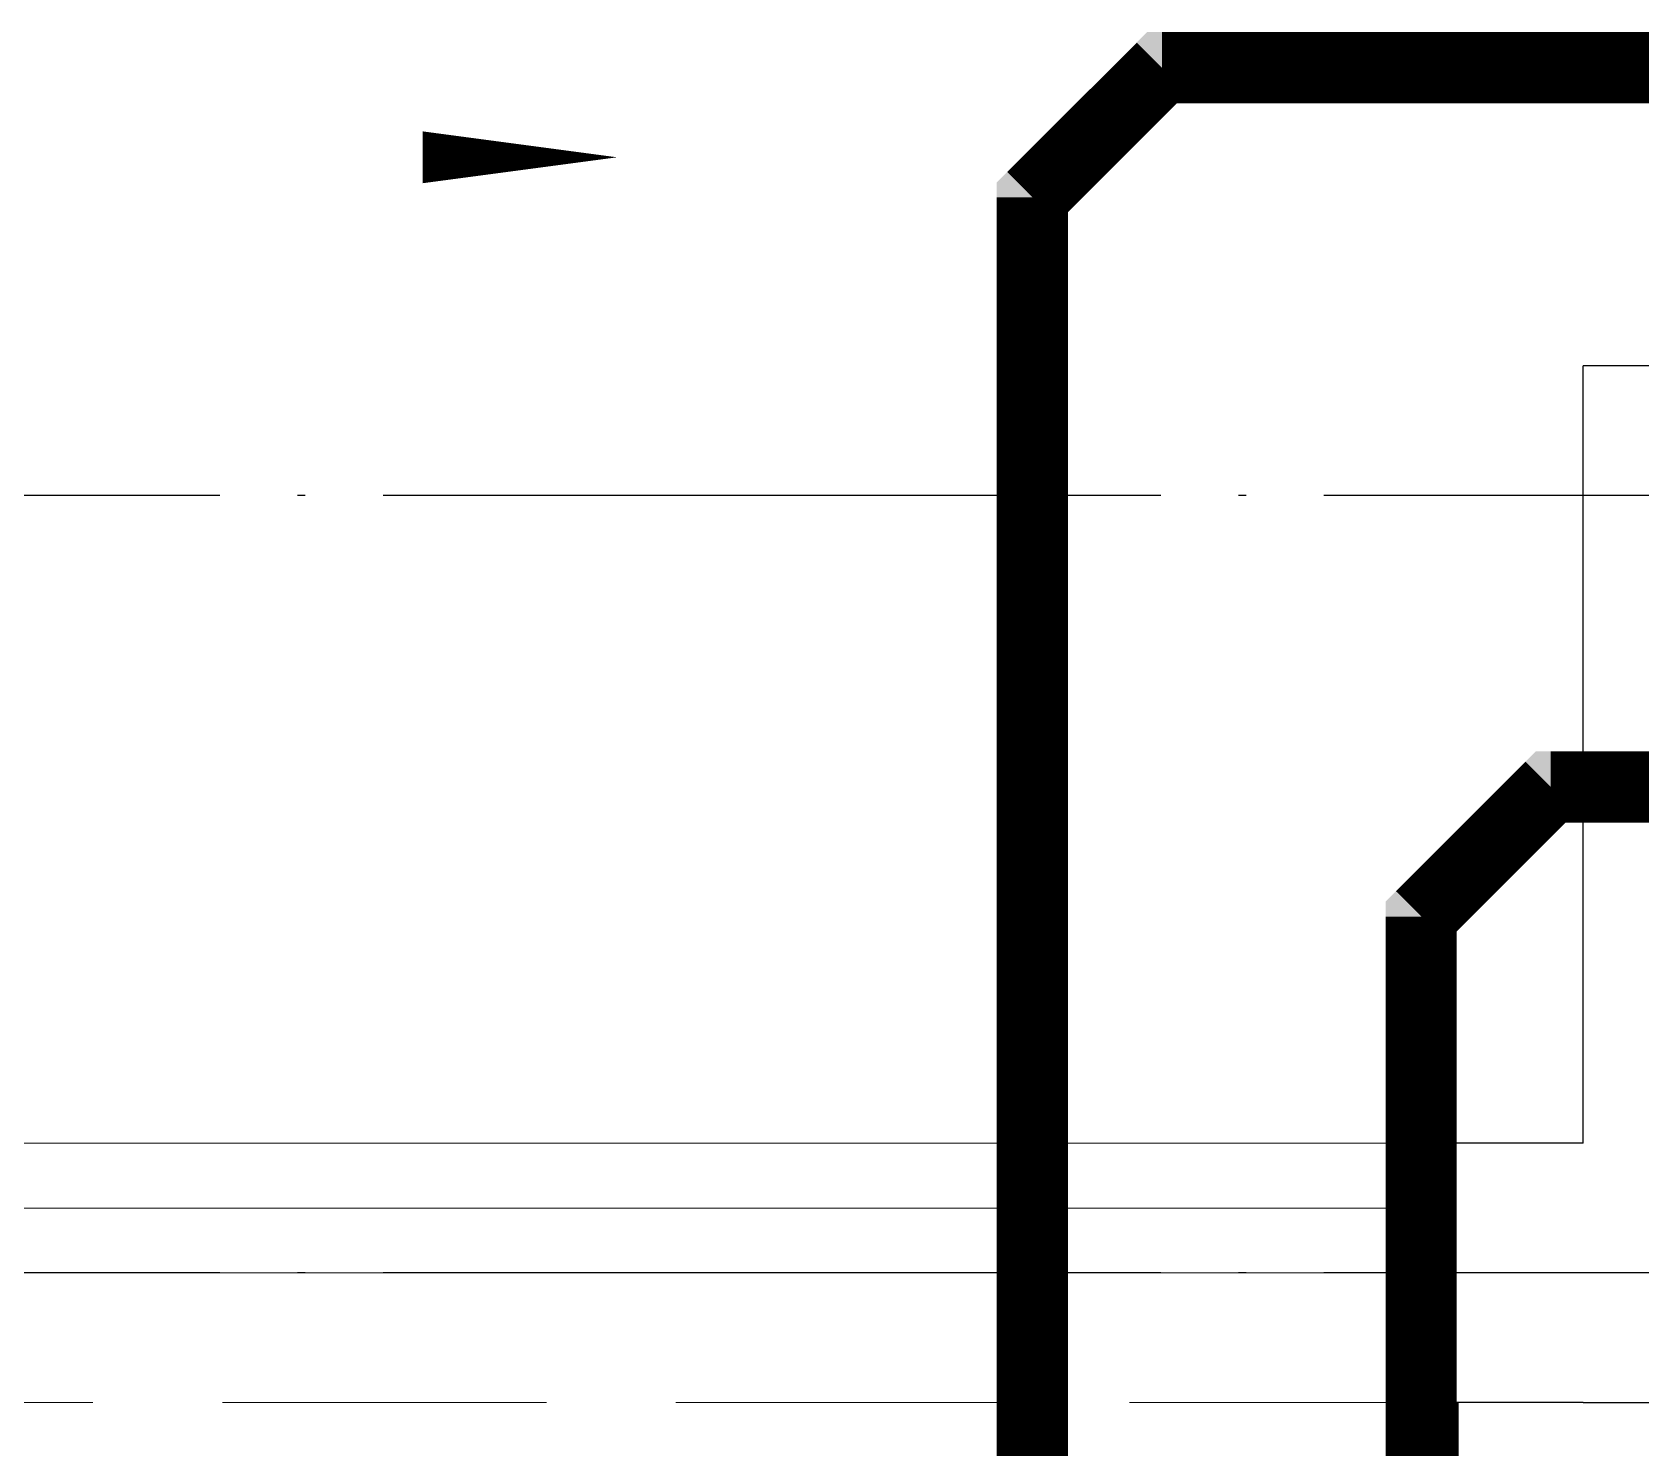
# Model space of a CAD drawing. Extents: x 27938 to 1507990, y 110129 to 923079.
# Drawn here: x 860170 to 861411, y 672522 to 673615 of the extents above; entities that cross this region are included whole.
import ezdxf

# ---------------------------------------------------------------- set-up
doc = ezdxf.new("R2010")
doc.units = 0
doc.header["$LTSCALE"] = 1000
doc.header["$MEASUREMENT"] = 0
doc.linetypes.add('DASH', pattern=[0.35, 0.25, -0.1])
doc.linetypes.add('DOTE', pattern=[2.42, 2, -0.2, 0.02, -0.2])
for name, color, linetype in [('DOTE', 1, 'Continuous'), ('PIPE-废水', 31, 'TG_F'), ('WALL', 9, 'Continuous')]:
    doc.layers.add(name, color=color, linetype=linetype)
for name, color, linetype, lineweight in [('平面-排水沟', 86, 'Continuous', 15), ('平面-栏杆', 135, 'Continuous', 15), ('平面-看线', 45, 'Continuous', 15)]:
    doc.layers.add(name, color=color, linetype=linetype, lineweight=lineweight)
doc.styles.add('TG_LINETYPE', font='SIMPLEX', dxfattribs={"width": 0.8, "height": 3, "bigfont": 'HZTXT'})
doc.linetypes.add('TG_F', pattern='A,2,-0.3,["F",TG_LINETYPE,S=0.1,R=0,X=-0.23,Y=-0.15],0', length=2.3)

msp = doc.modelspace()

# ---------------------------------------------------------------- hatches: boundary and pattern name
at = {"layer": 'PIPE-废水'}
for points in [[(861041.6, 673587.2), (861022.1, 673606.6), (861030.2, 673614.7)], [(861041.6, 673587.2), (861022.1, 673606.6), (861030.2, 673614.7)], [(861041.6, 673587.2), (861041.6, 673614.7), (861030.2, 673614.7)], [(861041.6, 673587.2), (861041.6, 673614.7), (861030.2, 673614.7)], [(860941.6, 673487.2), (860922.1, 673506.6), (860914.1, 673498.6)], [(860941.6, 673487.2), (860922.1, 673506.6), (860914.1, 673498.6)], [(860941.6, 673487.2), (860914.1, 673487.2), (860914.1, 673498.6)], [(860941.6, 673487.2), (860914.1, 673487.2), (860914.1, 673498.6)], [(861341.6, 673032.2), (861322.1, 673051.6), (861330.2, 673059.7)], [(861341.6, 673032.2), (861322.1, 673051.6), (861330.2, 673059.7)], [(861341.6, 673032.2), (861341.6, 673059.7), (861330.2, 673059.7)], [(861341.6, 673032.2), (861341.6, 673059.7), (861330.2, 673059.7)], [(861241.6, 672932.2), (861222.1, 672951.6), (861214.1, 672943.6)], [(861241.6, 672932.2), (861222.1, 672951.6), (861214.1, 672943.6)], [(861241.6, 672932.2), (861214.1, 672932.2), (861214.1, 672943.6)], [(861241.6, 672932.2), (861214.1, 672932.2), (861214.1, 672943.6)]]:
    msp.add_hatch(color=256, dxfattribs=at).paths.add_polyline_path(points)

# ---------------------------------------------------------------- linework, layer by layer
at = {"color": 8, "const_width": 8}
msp.add_lwpolyline([(861266.6, 672557.2), (861266.6, 672407.2), (861566.6, 672407.2), (861566.6, 672557.2)], dxfattribs=at)
at = {"layer": 'DOTE', "color": 169, "linetype": 'DOTE', "ltscale": 0.3}
for p, q in [((879916.6, 673257.2), (825916.6, 673257.2)), ((879916.6, 672657.2), (825916.6, 672657.2))]:
    msp.add_line(p, q, dxfattribs=at)
at = {"layer": 'PIPE-废水', "ltscale": 0.5, "const_width": 55}
for points in [[(861041.6, 673587.2), (860941.6, 673487.2)], [(861041.6, 673587.2), (860941.6, 673487.2)], [(861041.6, 673587.2), (861874.9, 673587.2)], [(861041.6, 673587.2), (861874.9, 673587.2)], [(860941.6, 672113.5), (860941.6, 673487.2)], [(860941.6, 672113.5), (860941.6, 673487.2)], [(861341.6, 673032.2), (861241.6, 672932.2)], [(861341.6, 673032.2), (861241.6, 672932.2)], [(861341.6, 673032.2), (861636.6, 673032.2)], [(861341.6, 673032.2), (861636.6, 673032.2)], [(861241.6, 672164.3), (861241.6, 672932.2)], [(861241.6, 672164.3), (861241.6, 672932.2)]]:
    msp.add_lwpolyline(points, dxfattribs=at)
at = {"layer": 'WALL', "color": 8}
for p, q in [((862116.6, 673357.2), (861366.6, 673357.2)), ((861366.6, 672757.2), (861366.6, 673357.2)), ((862116.6, 673357.2), (861366.6, 673357.2)), ((861366.6, 672757.2), (861366.6, 673357.2)), ((861366.6, 672757.2), (861266.6, 672757.2)), ((861266.6, 672557.2), (861266.6, 672757.2)), ((861366.6, 672757.2), (861266.6, 672757.2)), ((861266.6, 672557.2), (861266.6, 672757.2)), ((861366.6, 672557.2), (861266.6, 672557.2)), ((861366.6, 672557.2), (861366.6, 672557.2)), ((861366.6, 672557.2), (861566.6, 672557.2))]:
    msp.add_line(p, q, dxfattribs=at)
at = {"layer": '平面-排水沟', "color": 8}
msp.add_lwpolyline([(860199.8, 673518.1, 0, 0, 0), (860621.2, 673518.1, 0, 40, 0), (860471.2, 673518.1, 0, 0, 0)], format="xyseb", dxfattribs=at)
msp.add_lwpolyline([(860199.8, 673518.1, 0, 0, 0), (860621.2, 673518.1, 0, 40, 0), (860471.2, 673518.1, 0, 0, 0)], format="xyseb", dxfattribs=at)
at = {"layer": '平面-栏杆', "color": 8}
for points in [[(861266.6, 672707.2), (856616.6, 672707.2)], [(861266.6, 672707.2), (856616.6, 672707.2)], [(861266.6, 672657.2), (856616.6, 672657.2)], [(861266.6, 672657.2), (856616.6, 672657.2)]]:
    msp.add_lwpolyline(points, dxfattribs=at)
at = {"layer": '平面-看线', "color": 8}
msp.add_lwpolyline([(861266.6, 672757.2), (856616.6, 672757.2)], dxfattribs=at)
msp.add_lwpolyline([(861266.6, 672757.2), (856616.6, 672757.2)], dxfattribs=at)
at = {"layer": '平面-看线', "color": 8, "linetype": 'DASH'}
msp.add_lwpolyline([(861266.6, 672557.2), (856616.6, 672557.2)], dxfattribs=at)

doc.saveas('drawing.dxf')
